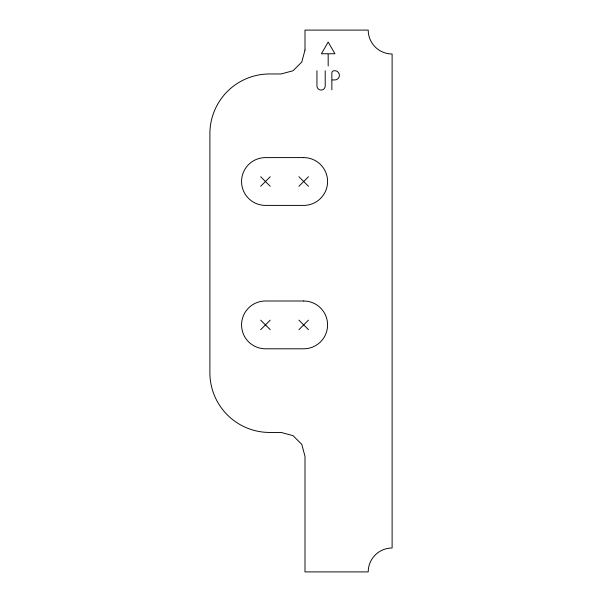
<?xml version="1.0" encoding="UTF-8"?>
<svg xmlns="http://www.w3.org/2000/svg" width="602" height="602" viewBox="0 0 602 602"><rect width="100%" height="100%" fill="white"/><g stroke="black" fill="none" stroke-linecap="round" stroke-linejoin="round"><path stroke-width="0.9" d="M260.674 186.281L270.238 176.725M298.916 186.281L308.472 176.725M260.674 329.678L270.238 320.121M298.916 329.678L308.472 320.121M327.699 53.774L321.408 53.774L328.173 42.05L334.945 53.774L328.173 53.774L328.173 65.949M332.334 79.946L334.795 79.946A4.605 4.605 0 0 0 339.4 75.333A4.605 4.605 0 0 0 334.795 70.727L334.095 70.727A2.242 2.242 0 0 0 331.852 72.97L331.852 89.849M298.916 176.725L308.472 186.281M260.674 176.725L270.238 186.281M298.916 320.121L308.472 329.678M260.674 320.121L270.238 329.678M325.215 70.727L325.215 85.92A4.131 4.131 0 0 1 321.077 90.059A4.131 4.131 0 0 1 316.945 85.92L316.945 70.727M304.996 50.056L301.798 62.006L293.046 70.75L281.096 73.956L269.636 73.956A59.748 59.748 0 0 0 209.887 133.704L209.887 372.698A59.748 59.748 0 0 0 269.636 432.447L281.096 432.447L293.046 435.652L301.798 444.396L304.996 456.346L304.996 571.9L368.213 571.9A23.899 23.899 0 0 1 392.113 548.001L392.113 53.999A23.899 23.899 0 0 1 368.213 30.1L304.996 30.1L304.996 50.056M303.694 157.604L265.459 157.604A23.899 23.899 0 0 0 241.56 181.503A23.899 23.899 0 0 0 265.459 205.402L303.694 205.402A23.899 23.899 0 0 0 327.593 181.503A23.899 23.899 0 0 0 303.694 157.604M303.694 301L265.459 301A23.899 23.899 0 0 0 241.56 324.899A23.899 23.899 0 0 0 265.459 348.799L303.694 348.799A23.899 23.899 0 0 0 327.593 324.899A23.899 23.899 0 0 0 303.694 301"/></g></svg>
